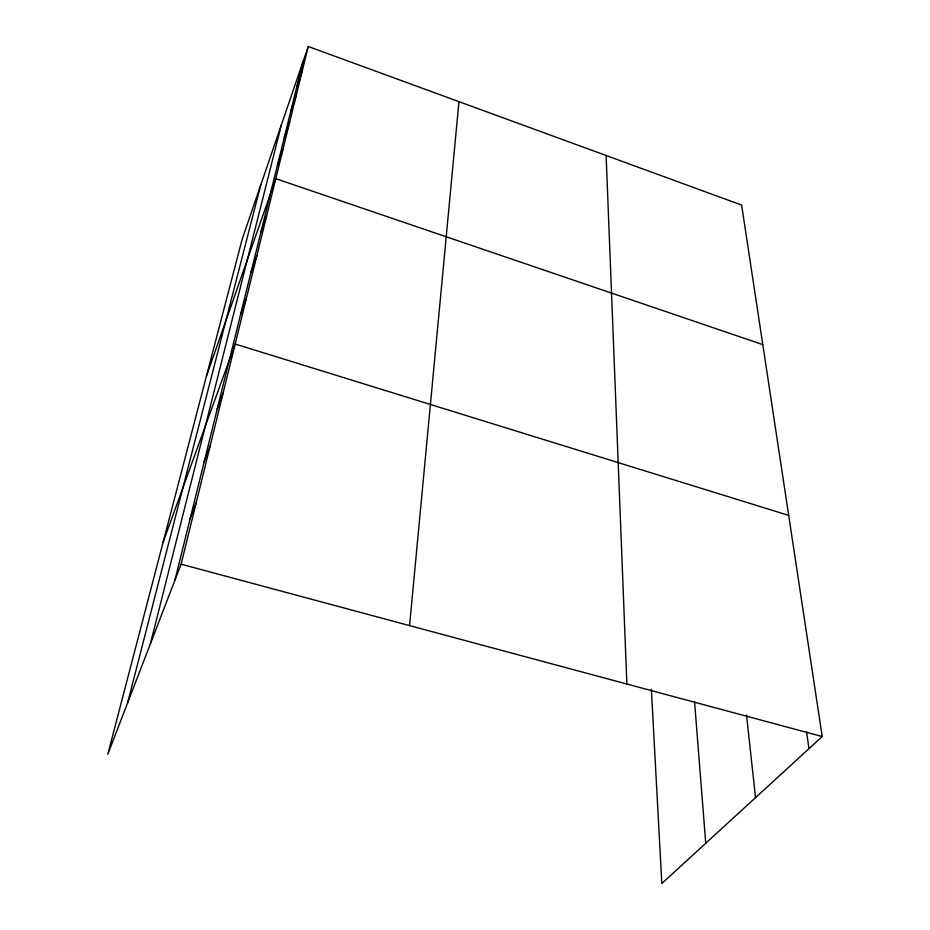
<?xml version="1.0" encoding="UTF-8"?>
<svg xmlns="http://www.w3.org/2000/svg" width="930" height="930" viewBox="0 0 930 930"><rect width="100%" height="100%" fill="white"/><g stroke="black" fill="none" stroke-linecap="round" stroke-linejoin="round"><path stroke-width="1.4" d="M409.56 625.599L458.955 101.649M308.237 46.5L242.16 239.243L107.787 754.311L181.106 564.185L308.237 46.5L741.64 205.088L822.213 736.537L661.823 883.5L651.36 689.177M174.956 580.146L302.971 61.88M150.311 644.048L281.372 124.876M127.596 702.917L260.749 185.012M297.007 85.99L302.355 70.482M290.776 111.24L296.182 95.592M284.243 137.698L289.718 121.946M277.373 165.482L282.918 149.602M206.402 376.278L275.78 178.688L762.798 344.623M260.911 232.128L266.608 216.039M251.054 272.06L256.82 255.866M240.521 314.689L246.369 298.437M163.11 542.237L235.174 344.03L788.687 515.394M217.155 409.27L223.154 392.983M204.158 461.931L210.215 445.679M190.127 518.719L196.242 502.572M181.106 564.185L822.213 736.537M806.543 731.678L808.972 748.673M746.546 715.135L755.532 797.626M694.559 701.743L705.742 843.254M606.116 155.496L626.878 684.015"/></g></svg>
